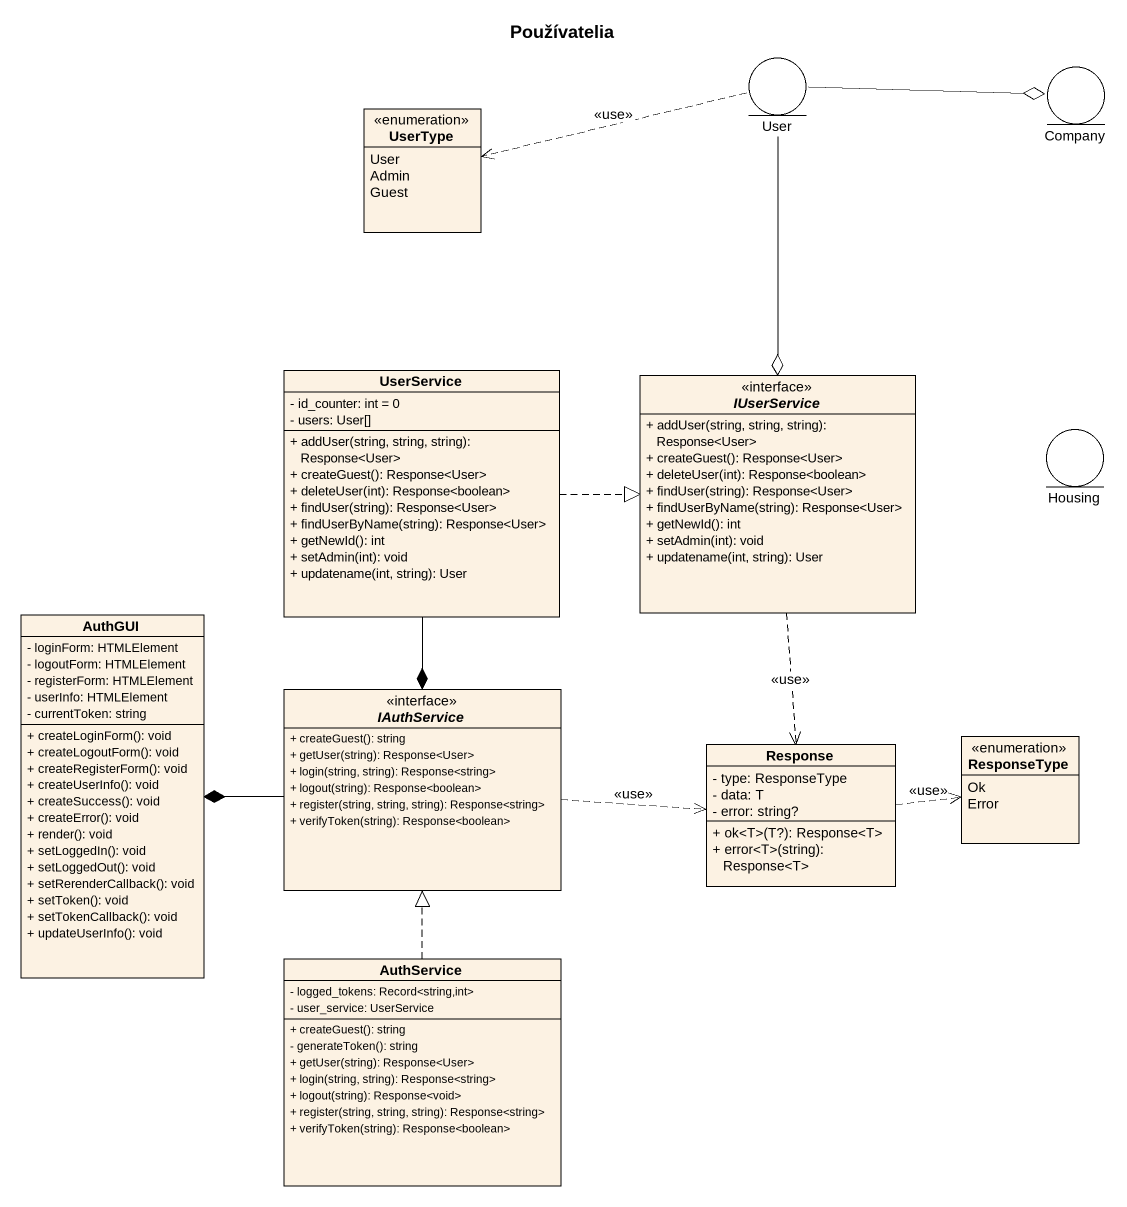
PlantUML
@startuml
title Používatelia
allowmixing
hide circle
hide empty members
skinparam classAttributeIconSize 0
entity User
entity Company
enum UserType {
  User
  Admin
  Guest
}
class UserService {
  - id_counter: int = 0
  - users: User[]
  + addUser(string, string, string): Response<User>
  + createGuest(): Response<User>
  + deleteUser(int): Response<boolean>
  + findUser(string): Response<User>
  + findUserByName(string): Response<User>
  + getNewId(): int
  + setAdmin(int): void
  + updatename(int, string): User
}
interface IUserService {
  + addUser(string, string, string): Response<User>
  + createGuest(): Response<User>
  + deleteUser(int): Response<boolean>
  + findUser(string): Response<User>
  + findUserByName(string): Response<User>
  + getNewId(): int
  + setAdmin(int): void
  + updatename(int, string): User
}
entity Housing
class AuthGUI {
  - loginForm: HTMLElement
  - logoutForm: HTMLElement
  - registerForm: HTMLElement
  - userInfo: HTMLElement
  - currentToken: string
  + createLoginForm(): void
  + createLogoutForm(): void
  + createRegisterForm(): void
  + createUserInfo(): void
  + createSuccess(): void
  + createError(): void
  + render(): void
  + setLoggedIn(): void
  + setLoggedOut(): void
  + setRerenderCallback(): void
  + setToken(): void
  + setTokenCallback(): void
  + updateUserInfo(): void
}
interface IAuthService {
  + createGuest(): string
  + getUser(string): Response<User>
  + login(string, string): Response<string>
  + logout(string): Response<boolean>
  + register(string, string, string): Response<string>
  + verifyToken(string): Response<boolean>
}
class Response {
  - type: ResponseType
  - data: T
  - error: string?
  + ok<T>(T?): Response<T>
  + error<T>(string): Response<T>
}
enum ResponseType {
  Ok
  Error
}
class AuthService {
  - logged_tokens: Record<string,int>
  - user_service: UserService
  + createGuest(): string
  - generateToken(): string
  + getUser(string): Response<User>
  + login(string, string): Response<string>
  + logout(string): Response<void>
  + register(string, string, string): Response<string>
  + verifyToken(string): Response<boolean>
}
User -right-o Company
User .left.> UserType : <<use>>
User --o IUserService
UserService .right.|> IUserService
UserService --* IAuthService
IUserService ..> Response : <<use>>
IAuthService -left-* AuthGUI
IAuthService .right.> Response : <<use>>
Response .right.> ResponseType : <<use>>
AuthService .up.|> IAuthService
@enduml
